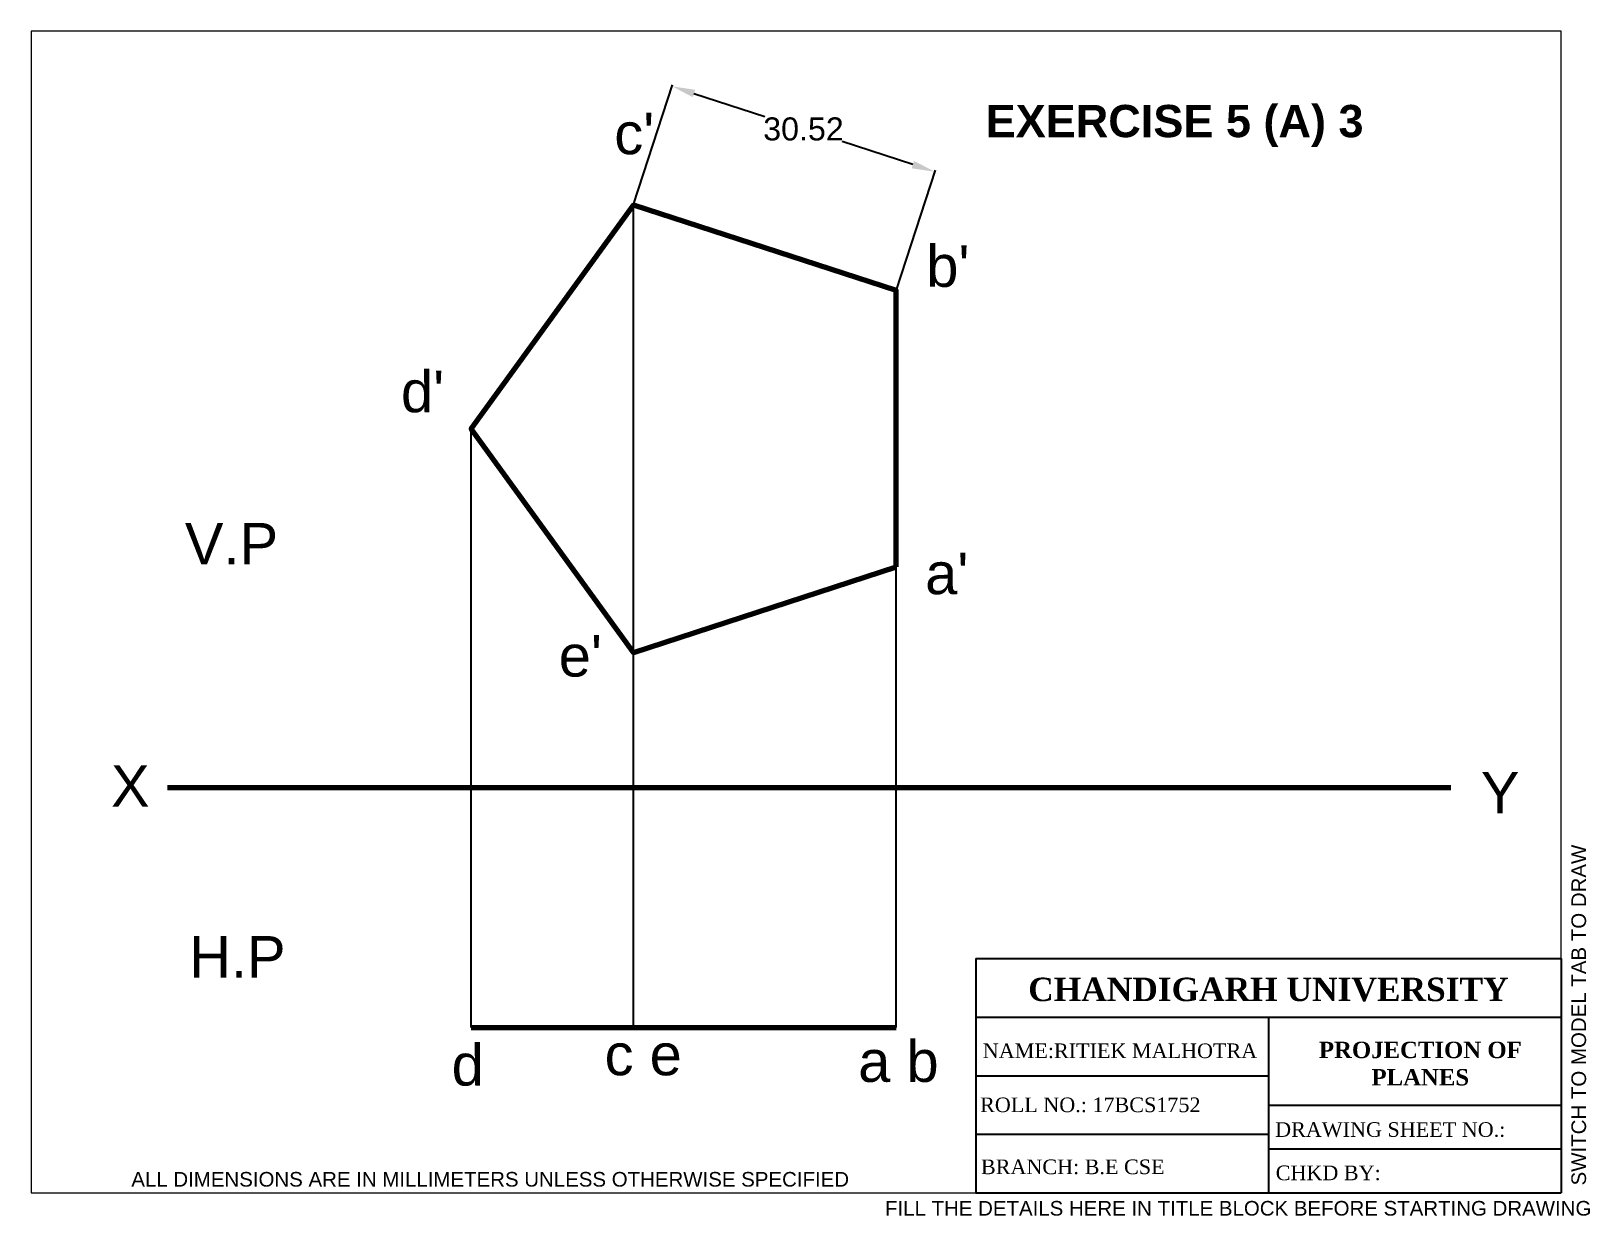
# Paper-space layout 'Layout1' of a CAD drawing. Header units: millimetres. Extents: x 0 to 266, y -4 to 198.
# The model-space entities are those that its viewports show. They can reach past a viewport. Long polylines and large blocks are cut down to what shows.
import ezdxf

# ---------------------------------------------------------------- set-up
doc = ezdxf.new("R2010")
doc.units = ezdxf.units.MM
doc.linetypes.add('ACAD_ISO08W100', pattern=[36, 24, -3, 6, -3])
doc.layers.add('Comments', color=10, linetype='Continuous', lineweight=13, plot=False)
doc.layers.add('thick continuous', color=7, linetype='Continuous', lineweight=30)
doc.styles.get("Standard").update_dxf_attribs({"font": 'arial.ttf'})
doc.dimstyles.get("Standard").update_dxf_attribs({"dimtxt": 2.5, "dimasz": 2.5, "dimexe": 0.18, "dimexo": 0.0625, "dimgap": 0.09, "dimtad": 0, "dimtih": 1, "dimtoh": 1, "dimdec": 1, "dimzin": 0, "dimdsep": 46, "dimtxsty": 'Standard', "dimcen": 0.09, "dimadec": 0, "dimazin": 0, "dimtfac": 1, "dimtdec": 1, "dimtofl": 0, "dimtmove": 0, "dimatfit": 3, "dimfxl": 1, "dimtolj": 1, "dimtzin": 0, "dimarcsym": 0})

# ---------------------------------------------------------------- blocks, each defined once
blk = doc.blocks.new('*D12')
at = {"layer": 'Defpoints', "color": 0}
for p in [(139.77, 191.23), (107.05, 187.61), (135.58, 178.34)]:
    blk.add_point(p, dxfattribs=at)
at = {"layer": 'thick continuous', "color": 0, "lineweight": -2}
for p, q in [((107.07, 187.67), (111.3, 200.67)), ((113.62, 199.73), (121.3, 197.23)), ((137.39, 192), (129.71, 194.5)), ((135.6, 178.4), (139.83, 191.4))]:
    blk.add_line(p, q, dxfattribs=at)
at = {"layer": 'thick continuous', "color": 0}
for points in [[(113.75, 200.12), (113.49, 199.33), (111.24, 200.5)], [(137.27, 191.6), (137.52, 192.4), (139.77, 191.23)]]:
    blk.add_solid(points, dxfattribs=at)
at = {"layer": 'thick continuous', "color": 0, "lineweight": -2, "insert": (125.51, 195.86), "char_height": 2.5, "attachment_point": 5}
blk.add_mtext('\\A1;30.52', dxfattribs=at)

msp = doc.modelspace()

# ---------------------------------------------------------------- linework, layer by layer
at = {"layer": 'thick continuous', "lineweight": -2}
for p, q in [((107.05, 98.37), (107.05, 187.61)), ((89.42, 98.37), (89.42, 163.34)), ((135.58, 98.37), (135.58, 148.34))]:
    msp.add_line(p, q, dxfattribs=at)
at = {"layer": 'thick continuous', "lineweight": 70}
for p, q in [((56.48, 124.41), (195.8, 124.41)), ((89.42, 98.37), (135.58, 98.37))]:
    msp.add_line(p, q, dxfattribs=at)
msp.add_lwpolyline([(135.58, 148.34), (135.58, 178.34), (107.05, 187.61), (89.42, 163.34), (107.05, 139.07)], close=True, dxfattribs=at)

# ---------------------------------------------------------------- texts
at = {"layer": 'thick continuous', "attachment_point": 1}
for s, width, gutter_width, insert, char_height in [('{\\fArial|b1|i0|c0|p34;EXERCISE 5 (A) 3}', 161.9095, 161.91, (145.29, 198.48), 3.5), ("c'", 9.959, 12.5, (104.97, 197.63), 4.5), ("b'", 9.959, 12.5, (138.84, 183.24), 4.5), ("d'", 9.959, 12.5, (81.81, 169.63), 4.5), ('V.P', 20.1787, 12.5, (58.35, 153.11), 4.5), ("a'", 9.959, 12.5, (138.72, 149.88), 4.5), ("e'", 9.959, 12.5, (98.94, 140.94), 4.5), ('X', 9.959, 12.5, (50.33, 126.81), 4.5), ('Y', 9.959, 12.5, (199.05, 126.09), 4.5), ('H.P', 20.1787, 12.5, (58.81, 108.28), 4.5), ('d', 9.959, 12.5, (87.31, 96.55), 4.5), ('c e', 9.959, 12.5, (103.92, 97.67), 4.5), ('a b', 9.959, 12.5, (131.45, 96.95), 4.5)]:
    msp.add_mtext_dynamic_manual_height_columns(s, width=width, gutter_width=gutter_width, heights=[0], dxfattribs=dict(at, insert=insert, char_height=char_height))

# ---------------------------------------------------------------- dimensions: what is measured, and where the dimension line sits
at = {"layer": 'thick continuous', "lineweight": -2}
dim = msp.add_aligned_dim(p1=(107.05, 187.61), p2=(135.58, 178.34), distance=13.55, text='30.52', dimstyle='Standard', dxfattribs=at)
dim.commit()
dim.dimension.update_dxf_attribs({"geometry": '*D12', "text_midpoint": (125.51, 195.86)})

psp = doc.layouts.get("Layout1")

# ---------------------------------------------------------------- linework, layer by layer
for p, q in [((161.41, 40), (261.41, 40)), ((161.41, 40), (161.41, 0)), ((261.41, 40), (261.41, 0)), ((161.41, 30), (261.41, 30)), ((161.41, 30), (194.27, 30)), ((211.41, 30), (211.41, 0)), ((161.41, 20), (211.41, 20)), ((211.41, 15), (261.41, 15)), ((161.41, 10), (211.41, 10)), ((211.41, 7.5), (261.41, 7.5)), ((161.41, 0), (261.41, 0))]:
    psp.add_line(p, q)

# ---------------------------------------------------------------- texts
at = {"attachment_point": 1}
for s, width, insert, char_height in [('\\pxqc;{\\fTimes New Roman|b1|i0|c0|p18;CHANDIGARH UNIVERSITY}', 80.8177, (170.98, 36.75), 4), ('\\pxqc;{\\fTimes New Roman|b1|i0|c0|p18;PROJECTION OF PLANES}', 46.4985, (214.1, 25.81), 2.8)]:
    psp.add_mtext_dynamic_manual_height_columns(s, width=width, gutter_width=40, heights=[0], dxfattribs=dict(at, insert=insert, char_height=char_height))
at = {"linetype": 'ACAD_ISO08W100', "lineweight": 100, "insert": (162.59, 25.51), "char_height": 2.5, "attachment_point": 1}
psp.add_mtext_dynamic_manual_height_columns('{\\fTimes New Roman|b0|i0|c0|p18;NAME:RITIEK MALHOTRA}', width=49.6472, gutter_width=49.65, heights=[0], dxfattribs=at).dxf.set("width", 45.3199)
at = {"linetype": 'ACAD_ISO08W100', "lineweight": 100, "char_height": 2.5, "attachment_point": 1}
for s, width, gutter_width, insert in [('{\\fTimes New Roman|b0|i0|c0|p18;ROLL NO.: 17BCS1752}', 45.3199, 45.32, (162.13, 16.28)), ('{\\fTimes New Roman|b0|i0|c0|p18;DRAWING SHEET NO.:}', 45.3199, 25, (212.54, 12.06)), ('{\\fTimes New Roman|b0|i0|c0|p18;BRANCH: B.E CSE}', 45.3199, 45.32, (162.28, 5.69)), ('{\\fTimes New Roman|b0|i0|c0|p18;CHKD BY: }', 47.9779, 25, (212.64, 4.66))]:
    psp.add_mtext_dynamic_manual_height_columns(s, width=width, gutter_width=gutter_width, heights=[0], dxfattribs=dict(at, insert=insert))
at = {"layer": 'Comments'}
psp.add_text('SWITCH TO MODEL TAB TO DRAW', height=2.5, rotation=90, dxfattribs=at).set_placement((265.66, 1.26))
psp.add_text('FILL THE DETAILS HERE IN TITLE BLOCK BEFORE STARTING DRAWING', height=2.5, dxfattribs=at).set_placement((145.88, -3.89))
at = {"layer": 'thick continuous'}
psp.add_text('ALL DIMENSIONS ARE IN MILLIMETERS UNLESS OTHERWISE SPECIFIED', height=2.5, dxfattribs=at).set_placement((17.11, 1.06))

# ---------------------------------------------------------------- viewports
psp.add_viewport(center=(130.71, 99.21), size=(261.41, 198.4125), view_center_point=(124.72, 143.45), view_height=126.0731, dxfattribs=at)

doc.saveas('drawing.dxf')
